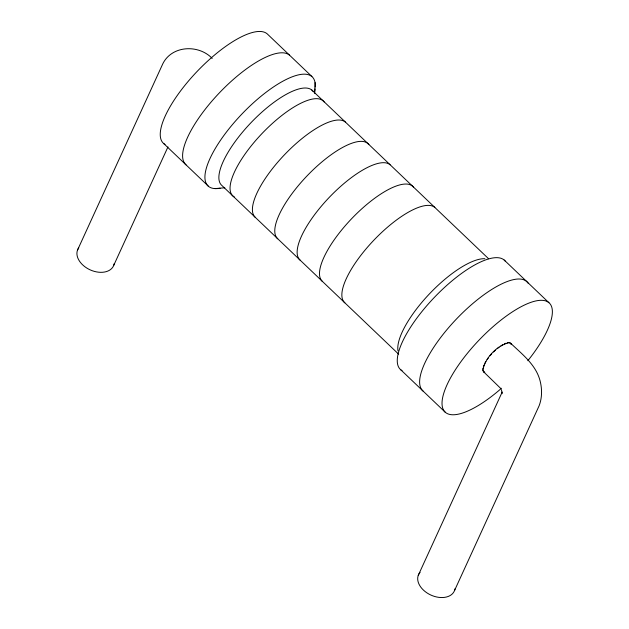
<?xml version="1.0" encoding="UTF-8"?>
<svg xmlns="http://www.w3.org/2000/svg" width="629" height="629" viewBox="0 0 629 629"><rect width="100%" height="100%" fill="white"/><g stroke="black" fill="none" stroke-linecap="round" stroke-linejoin="round"><path stroke-width="0.94" d="M502.178 393.66L501.431 389.658M314.689 93.422L315.074 82.627M482.97 368.162L482.899 369.396M483.386 366.676L483.945 365.103M77.485 250.153L162.085 65.369C170.373 45.445 198.159 43.731 212.201 58.411M113.786 265.241L167.967 146.903M418.254 575.37L502.178 392.079M454.563 590.458L539.163 405.674C542.198 397.677 542.174 388.856 540.036 380.647C535.798 364.576 522.094 354.19 510.669 343.253L508.916 342.632C496.58 345.966 485.195 357.642 482.844 370.277L483.677 371.873L500.676 388.4M484.825 363.342L485.824 361.526M487.098 359.615L488.474 357.681M490.054 355.747L491.713 353.828M493.506 352.004L495.33 350.235M497.201 348.639L499.064 347.129M500.888 345.879L502.681 344.739M504.332 343.921L505.913 343.23M507.281 342.891L508.554 342.687M215.118 188.59L224.797 187.772M509.545 342.86L510.418 343.167M483.677 371.873L484.794 372.274L483.921 371.959M311.89 76.51L267.168 33.832A75.409 25.16 -46.3 0 0 194.644 74.065A75.409 25.16 -46.3 0 0 165.042 144.481M504.191 260.029L548.913 302.714M311.85 90.065L488.607 258.755M398.629 354.151L221.864 185.461A65.573 21.881 -46.3 0 1 251.93 121.719A65.573 21.881 -46.3 0 1 312.959 91.26M163.689 143.53L208.411 186.208M400.712 369.734L445.434 412.412M510.968 343.827L511.361 344.307M483.379 371.299L482.962 370.505M510.669 343.253L511.377 344.621M300.127 260.147A65.573 21.881 -46.3 0 1 328.503 198.182A65.573 21.881 -46.3 0 1 390.114 164.759M322.488 281.485A65.573 21.881 -46.3 0 1 352.547 217.752A65.573 21.881 -46.3 0 1 413.583 187.293M277.766 238.808A65.573 21.881 -46.3 0 1 307.833 175.074A65.573 21.881 -46.3 0 1 368.861 144.607M255.405 217.469A65.573 21.881 -46.3 0 1 283.781 155.497A65.573 21.881 -46.3 0 1 345.392 122.073M234.413 197.058A65.573 21.881 -46.3 0 1 261.42 134.158A65.573 21.881 -46.3 0 1 324.139 101.929M220.111 188.244A75.409 25.16 -46.3 0 1 240.726 115.272A75.409 25.16 -46.3 0 1 315.263 86.967M315.074 88.925A75.409 25.16 -46.3 0 1 314.516 92.062M186.05 164.869A75.409 25.16 -46.3 0 1 218.68 93.603A75.409 25.16 -46.3 0 1 289.529 55.171M501.494 388.274A75.409 25.16 -46.3 0 1 444.082 392.276A75.409 25.16 -46.3 0 1 529.579 302.84A75.409 25.16 -46.3 0 1 527.841 360.708M402.065 370.685A75.409 25.16 -46.3 0 1 433.342 298.468A75.409 25.16 -46.3 0 1 505.323 261.216M423.073 391.073A75.409 25.16 -46.3 0 1 458.258 317.142A75.409 25.16 -46.3 0 1 528.171 283.239M397.984 350.856A65.573 21.881 -46.3 0 1 429.127 294.207A65.573 21.881 -46.3 0 1 484.896 258.716M344.849 302.832A65.573 21.881 -46.3 0 1 373.225 240.86A65.573 21.881 -46.3 0 1 434.828 207.436M455.011 588.76A19.672 13.343 24.6 0 1 430.621 594.94A19.672 13.343 24.6 0 1 420.07 572.382M114.234 263.535A19.672 13.343 24.6 0 1 90.427 269.983A19.672 13.343 24.6 0 1 78.735 247.85"/></g></svg>
